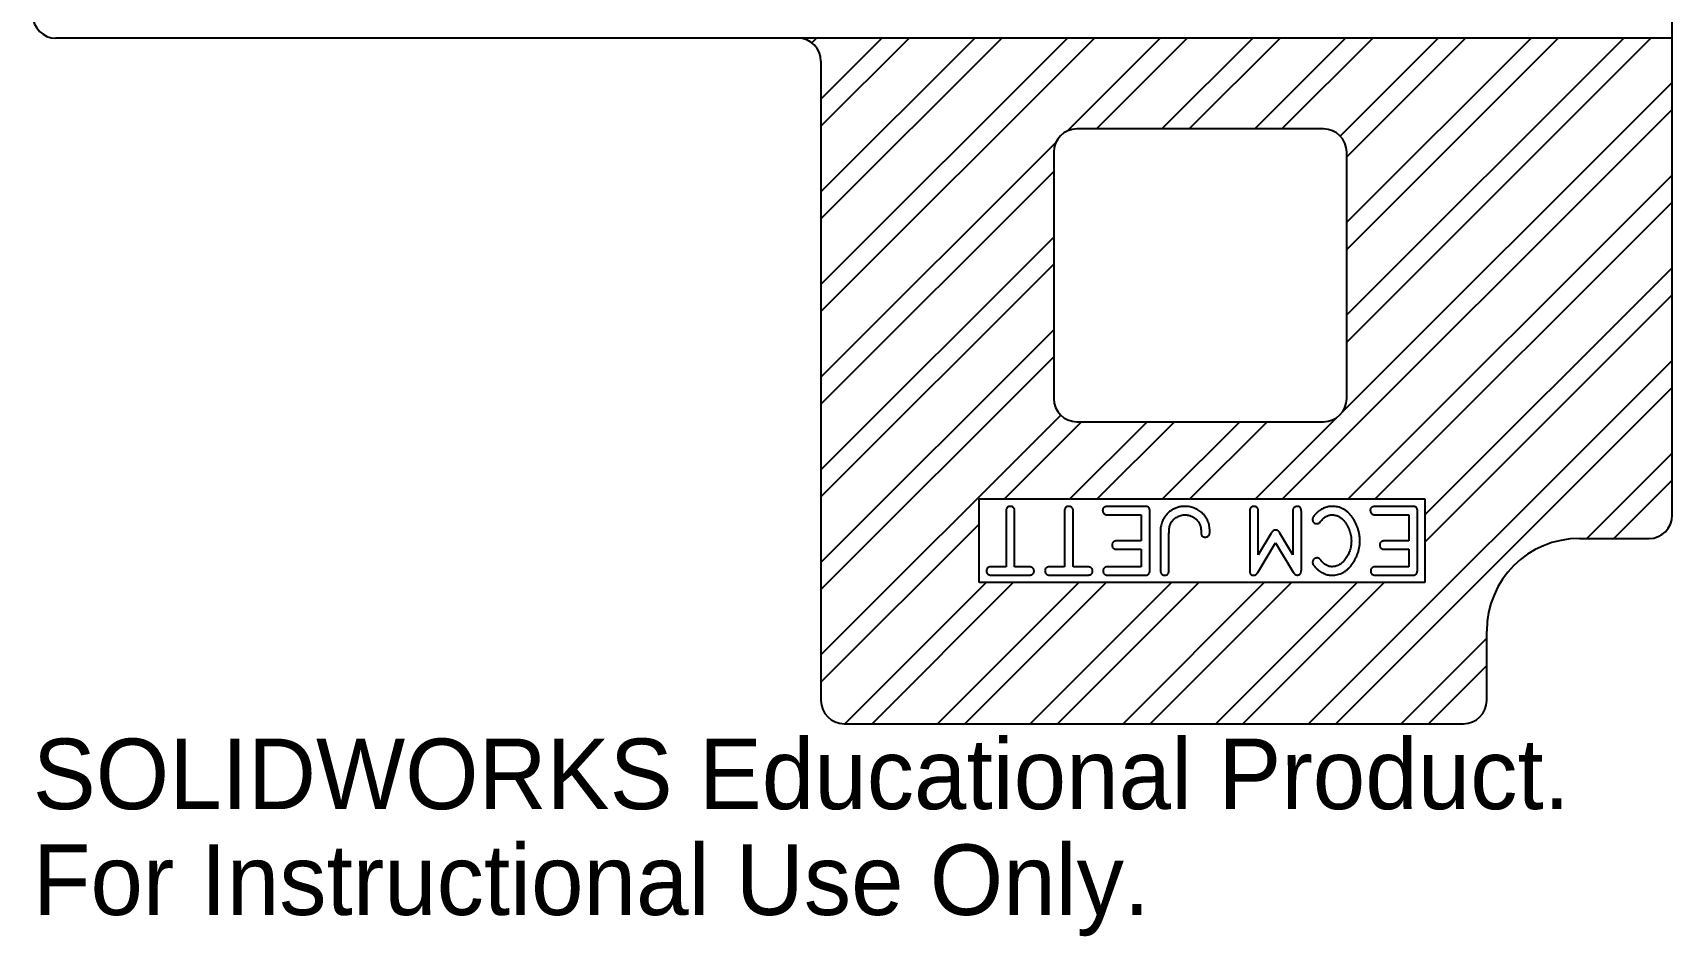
# Model space of a CAD drawing. Header units: inches. Extents: x -2.21 to 2.21, y -8.03 to -0.48.
# Drawn here: x -2.21 to 2.21, y -8.033 to -5.595 of the extents above; entities that cross this region are included whole.
import ezdxf

# ---------------------------------------------------------------- set-up
doc = ezdxf.new("R2010")
doc.units = ezdxf.units.IN
doc.header["$MEASUREMENT"] = 0
doc.styles.add('SLDTEXTSTYLE0', font='Arail.ttf')

msp = doc.modelspace()

# ---------------------------------------------------------------- linework, layer by layer
at = {"color": 1, "linetype": 'Continuous', "lineweight": 25}
for p, q in [((2.21, -6.8975), (2.21, -2.8525)), ((2.21, -5.61), (-2.1475, -5.61)), ((-0.1099, -5.6226), (-0.0973, -5.61)), ((-0.085, -6.0977), (0.4027, -5.61)), ((-0.085, -6.2744), (0.5794, -5.61)), ((-0.085, -5.8477), (0.1527, -5.61)), ((-0.085, -6.0244), (0.3294, -5.61)), ((-0.085, -5.7744), (0.0794, -5.61)), ((-0.085, -6.3477), (0.6527, -5.61)), ((0.5786, -5.8609), (0.8294, -5.61)), ((0.6577, -5.855), (0.9027, -5.61)), ((0.8344, -5.855), (1.0794, -5.61)), ((0.9077, -5.855), (1.1527, -5.61)), ((1.0844, -5.855), (1.3294, -5.61)), ((1.1577, -5.855), (1.4027, -5.61)), ((1.3151, -5.8743), (1.5794, -5.61)), ((1.3325, -6.1802), (1.9027, -5.61)), ((1.3325, -6.1069), (1.8294, -5.61)), ((1.3325, -6.4302), (2.1527, -5.61)), ((1.3325, -6.3569), (2.0794, -5.61)), ((1.3325, -5.9302), (1.6527, -5.61)), ((-0.085, -5.6725), (-0.085, -7.3975)), ((1.3215, -6.618), (2.21, -5.7294)), ((1.1594, -6.8533), (2.21, -5.8027)), ((1.27, -5.855), (0.605, -5.855)), ((-0.085, -6.5244), (0.5484, -5.8911)), ((0.5425, -5.9175), (0.5425, -6.5825)), ((1.3325, -6.5825), (1.3325, -5.9175)), ((-0.085, -6.5977), (0.5425, -5.9702)), ((1.3361, -6.8533), (2.21, -5.9794)), ((1.4094, -6.8533), (2.21, -6.0527)), ((-0.085, -6.7744), (0.5425, -6.1469)), ((-0.085, -6.8477), (0.5425, -6.2202)), ((1.5431, -6.8963), (2.21, -6.2294)), ((1.5431, -6.9696), (2.21, -6.3027)), ((-0.085, -7.0244), (0.5425, -6.3969)), ((-0.085, -7.0977), (0.5425, -6.4702)), ((1.2294, -7.46), (2.21, -6.4794)), ((1.3027, -7.46), (2.21, -6.5527)), ((-0.085, -7.2744), (0.5618, -6.6276)), ((0.4094, -6.8533), (0.6177, -6.645)), ((0.5861, -6.8533), (0.7944, -6.645)), ((0.605, -6.645), (1.27, -6.645)), ((0.6594, -6.8533), (0.8677, -6.645)), ((0.8361, -6.8533), (1.0444, -6.645)), ((0.9094, -6.8533), (1.1177, -6.645)), ((1.0861, -6.8533), (1.3055, -6.634)), ((1.9794, -6.96), (2.21, -6.7294)), ((2.0527, -6.96), (2.21, -6.8027)), ((0.3412, -7.0792), (0.3412, -6.8533)), ((0.3412, -6.8533), (1.5431, -6.8533)), ((0.414, -6.8875), (0.414, -7.0362)), ((0.4369, -7.0362), (0.4369, -6.8888)), ((0.5717, -6.8875), (0.5717, -7.0362)), ((0.5947, -7.0362), (0.5947, -6.8888)), ((0.7869, -6.8733), (0.6909, -6.8733)), ((0.8016, -7.0442), (0.8016, -6.8885)), ((1.0708, -6.886), (1.0708, -7.047)), ((1.0938, -7.0038), (1.0938, -6.8873)), ((1.1872, -6.8879), (1.1872, -7.0038)), ((1.2102, -7.044), (1.2102, -6.8885)), ((1.5084, -6.8733), (1.4124, -6.8733)), ((1.5231, -7.0442), (1.5231, -6.8885)), ((1.5431, -6.8533), (1.5431, -7.0792)), ((-0.085, -7.3477), (0.3412, -6.9215)), ((0.6895, -6.8962), (0.7786, -6.8962)), ((0.7786, -6.8962), (0.7786, -6.9664)), ((1.411, -6.8962), (1.5001, -6.8962)), ((1.5001, -6.8962), (1.5001, -6.9664)), ((0.7786, -6.9664), (0.7155, -6.9664)), ((0.8303, -6.9429), (0.8303, -7.0448)), ((0.8533, -7.0445), (0.8533, -6.9462)), ((1.0927, -7.0518), (1.1405, -6.9714)), ((1.1279, -6.9471), (1.0938, -7.0038)), ((1.1405, -6.9714), (1.1883, -7.0507)), ((1.1872, -7.0038), (1.1525, -6.9457)), ((1.5001, -6.9664), (1.437, -6.9664)), ((1.96, -6.96), (2.1475, -6.96)), ((0.7144, -6.9893), (0.7786, -6.9893)), ((0.7786, -6.9893), (0.7786, -7.0362)), ((1.4359, -6.9893), (1.5001, -6.9893)), ((1.5001, -6.9893), (1.5001, -7.0362)), ((0.3757, -7.0592), (0.4732, -7.0592)), ((0.414, -7.0362), (0.3766, -7.0362)), ((0.4746, -7.0362), (0.4369, -7.0362)), ((0.5335, -7.0592), (0.631, -7.0592)), ((0.5717, -7.0362), (0.5343, -7.0362)), ((0.6324, -7.0362), (0.5947, -7.0362)), ((0.6898, -7.0592), (0.7864, -7.0592)), ((0.7786, -7.0362), (0.6909, -7.0362)), ((1.2927, -7.0592), (1.2927, -7.0592)), ((1.4113, -7.0592), (1.5079, -7.0592)), ((1.5001, -7.0362), (1.4124, -7.0362)), ((-0.0206, -7.46), (0.3603, -7.0792)), ((0.0527, -7.46), (0.4335, -7.0792)), ((0.2294, -7.46), (0.6103, -7.0792)), ((0.3027, -7.46), (0.6835, -7.0792)), ((1.5431, -7.0792), (0.3412, -7.0792)), ((0.4794, -7.46), (0.8603, -7.0792)), ((0.5527, -7.46), (0.9335, -7.0792)), ((0.7294, -7.46), (1.1103, -7.0792)), ((0.8027, -7.46), (1.1835, -7.0792)), ((0.9794, -7.46), (1.3603, -7.0792)), ((1.0527, -7.46), (1.4335, -7.0792)), ((1.4794, -7.46), (1.71, -7.2294)), ((1.71, -7.3975), (1.71, -7.21)), ((1.5527, -7.46), (1.71, -7.3027)), ((-0.0225, -7.46), (1.6475, -7.46))]:
    msp.add_line(p, q, dxfattribs=at)
for centre, radius, start, end in [((-2.1475, -5.5475), 0.0625, 180, 270), ((-0.1475, -5.6725), 0.0625, 0, 90), ((0.605, -5.9175), 0.0625, 90, 180), ((1.27, -5.9175), 0.0625, 0, 90), ((0.605, -6.5825), 0.0625, 180, 270), ((1.27, -6.5825), 0.0625, 270, 0), ((2.1475, -6.8975), 0.0625, 270, 0), ((1.96, -7.21), 0.25, 90, 180), ((-0.0225, -7.3975), 0.0625, 180, 270), ((1.6475, -7.3975), 0.0625, 270, 0)]:
    msp.add_arc(centre, radius, start, end, dxfattribs=at)
for points, knots in [([(0.4151, -6.8793), (0.4149, -6.8797), (0.4145, -6.8807), (0.4141, -6.8824), (0.414, -6.8847), (0.414, -6.8864), (0.414, -6.8875)], [0, 0, 0, 0, 0.180764, 0.36983, 0.622332, 1, 1, 1, 1]), ([(0.4255, -6.8733), (0.4243, -6.8734), (0.4222, -6.8735), (0.4192, -6.8747), (0.4167, -6.8766), (0.4156, -6.8784), (0.4151, -6.8793)], [0, 0, 0, 0, 0.271915, 0.5139, 0.751504, 1, 1, 1, 1]), ([(0.4367, -6.8812), (0.4365, -6.8807), (0.4361, -6.8796), (0.4352, -6.8781), (0.434, -6.8767), (0.4321, -6.8752), (0.4293, -6.8736), (0.4267, -6.8734), (0.4255, -6.8733)], [0, 0, 0, 0, 0.120094, 0.238507, 0.357556, 0.48472, 0.738153, 1, 1, 1, 1]), ([(0.4369, -6.8888), (0.4369, -6.8878), (0.4369, -6.8862), (0.4369, -6.8841), (0.4368, -6.8826), (0.4367, -6.8817), (0.4367, -6.8812)], [0, 0, 0, 0, 0.398255, 0.647892, 0.828751, 1, 1, 1, 1]), ([(0.5728, -6.8793), (0.5726, -6.8797), (0.5723, -6.8807), (0.5719, -6.8824), (0.5717, -6.8847), (0.5717, -6.8864), (0.5717, -6.8875)], [0, 0, 0, 0, 0.1807637, 0.3698303, 0.622332, 1, 1, 1, 1]), ([(0.5832, -6.8733), (0.5821, -6.8734), (0.5799, -6.8735), (0.5769, -6.8747), (0.5745, -6.8766), (0.5734, -6.8784), (0.5728, -6.8793)], [0, 0, 0, 0, 0.271915, 0.5139, 0.751504, 1, 1, 1, 1]), ([(0.5944, -6.8812), (0.5942, -6.8807), (0.5939, -6.8796), (0.5929, -6.8781), (0.5918, -6.8767), (0.5898, -6.8752), (0.587, -6.8736), (0.5845, -6.8734), (0.5832, -6.8733)], [0, 0, 0, 0, 0.120094, 0.238507, 0.357556, 0.48472, 0.738153, 1, 1, 1, 1]), ([(0.5947, -6.8888), (0.5947, -6.8878), (0.5947, -6.8862), (0.5947, -6.8841), (0.5946, -6.8826), (0.5945, -6.8817), (0.5944, -6.8812)], [0, 0, 0, 0, 0.398255, 0.647892, 0.828751, 1, 1, 1, 1]), ([(0.6909, -6.8733), (0.6896, -6.8733), (0.6871, -6.8733), (0.6836, -6.8738), (0.6807, -6.8746), (0.6782, -6.8758), (0.6764, -6.8775), (0.6751, -6.8795), (0.6744, -6.882), (0.6744, -6.8837), (0.6744, -6.8846)], [0, 0, 0, 0, 0.174573, 0.32497, 0.454688, 0.569092, 0.673273, 0.774858, 0.880749, 1, 1, 1, 1]), ([(0.6744, -6.8846), (0.6746, -6.8859), (0.6748, -6.8883), (0.6763, -6.8915), (0.6788, -6.894), (0.6809, -6.8949), (0.682, -6.8954)], [0, 0, 0, 0, 0.269511, 0.509617, 0.744319, 1, 1, 1, 1]), ([(0.8016, -6.8885), (0.8016, -6.8872), (0.8017, -6.8847), (0.8012, -6.8813), (0.8003, -6.8785), (0.7988, -6.8763), (0.7966, -6.8748), (0.7939, -6.8738), (0.7906, -6.8732), (0.7882, -6.8733), (0.7869, -6.8733)], [0, 0, 0, 0, 0.157549, 0.290229, 0.403641, 0.503585, 0.603169, 0.714666, 0.84627, 1, 1, 1, 1]), ([(0.8963, -6.8733), (0.8945, -6.8733), (0.8911, -6.8735), (0.8861, -6.874), (0.8811, -6.8749), (0.8764, -6.8762), (0.8718, -6.8778), (0.8673, -6.8797), (0.8629, -6.882), (0.8588, -6.8846), (0.8548, -6.8875), (0.8511, -6.8906), (0.8477, -6.8941), (0.8446, -6.8978), (0.8416, -6.9017), (0.8391, -6.9059), (0.8367, -6.9104), (0.8354, -6.9135), (0.8347, -6.9151)], [0, 0, 0, 0, 0.065939, 0.130163, 0.192959, 0.255255, 0.316942, 0.378021, 0.439685, 0.501874, 0.563967, 0.625553, 0.686571, 0.747769, 0.809451, 0.871803, 0.935298, 1, 1, 1, 1]), ([(0.9633, -6.9398), (0.9632, -6.9374), (0.963, -6.9328), (0.962, -6.9261), (0.9604, -6.9197), (0.9582, -6.9136), (0.9555, -6.9078), (0.9522, -6.9024), (0.9483, -6.8972), (0.9439, -6.8924), (0.9391, -6.8881), (0.9339, -6.8843), (0.9284, -6.881), (0.9226, -6.8783), (0.9164, -6.8762), (0.91, -6.8746), (0.9032, -6.8736), (0.8986, -6.8734), (0.8963, -6.8733)], [0, 0, 0, 0, 0.066697, 0.131287, 0.193996, 0.255206, 0.315618, 0.375862, 0.437116, 0.499206, 0.561322, 0.622425, 0.683133, 0.743893, 0.80534, 0.868329, 0.932919, 1, 1, 1, 1]), ([(1.0822, -6.8733), (1.0813, -6.8733), (1.0797, -6.8734), (1.0774, -6.874), (1.0755, -6.8751), (1.0738, -6.8765), (1.0726, -6.8783), (1.0716, -6.8805), (1.071, -6.8832), (1.0709, -6.885), (1.0708, -6.886)], [0, 0, 0, 0, 0.132713, 0.252265, 0.363903, 0.472404, 0.585277, 0.708362, 0.846212, 1, 1, 1, 1]), ([(1.0929, -6.879), (1.0924, -6.8782), (1.0913, -6.8765), (1.0888, -6.8747), (1.0857, -6.8736), (1.0834, -6.8734), (1.0822, -6.8733)], [0, 0, 0, 0, 0.230738, 0.462129, 0.711791, 1, 1, 1, 1]), ([(1.0938, -6.8873), (1.0938, -6.8863), (1.0938, -6.8845), (1.0936, -6.8821), (1.0934, -6.8804), (1.0931, -6.8794), (1.0929, -6.879)], [0, 0, 0, 0, 0.373746, 0.642778, 0.836324, 1, 1, 1, 1]), ([(1.1883, -6.8795), (1.1881, -6.8801), (1.1877, -6.8811), (1.1873, -6.8829), (1.1872, -6.8852), (1.1872, -6.8869), (1.1872, -6.8879)], [0, 0, 0, 0, 0.195534, 0.395189, 0.647995, 1, 1, 1, 1]), ([(1.1989, -6.8733), (1.1978, -6.8734), (1.1955, -6.8736), (1.1924, -6.875), (1.1897, -6.8768), (1.1888, -6.8787), (1.1883, -6.8795)], [0, 0, 0, 0, 0.264173, 0.52785, 0.771962, 1, 1, 1, 1]), ([(1.2102, -6.8885), (1.2101, -6.8872), (1.2101, -6.885), (1.2096, -6.8818), (1.2088, -6.8791), (1.2075, -6.8768), (1.2059, -6.8751), (1.2039, -6.8739), (1.2015, -6.8733), (1.1998, -6.8733), (1.1989, -6.8733)], [0, 0, 0, 0, 0.16895, 0.315731, 0.445127, 0.5584, 0.663647, 0.767004, 0.877117, 1, 1, 1, 1]), ([(1.2492, -6.8935), (1.2484, -6.8944), (1.2469, -6.896), (1.2449, -6.8983), (1.2433, -6.9003), (1.2418, -6.9026), (1.2405, -6.9052), (1.2403, -6.9073), (1.2402, -6.9083)], [0, 0, 0, 0, 0.200338, 0.371881, 0.518403, 0.638668, 0.833777, 1, 1, 1, 1]), ([(1.2941, -6.8733), (1.2919, -6.8734), (1.2877, -6.8735), (1.2815, -6.8745), (1.2754, -6.8761), (1.2697, -6.8783), (1.2641, -6.8811), (1.2589, -6.8847), (1.2538, -6.8888), (1.2507, -6.8919), (1.2492, -6.8935)], [0, 0, 0, 0, 0.126861, 0.251018, 0.372938, 0.493501, 0.616055, 0.740221, 0.867619, 1, 1, 1, 1]), ([(1.3461, -6.901), (1.3443, -6.8988), (1.3408, -6.8945), (1.335, -6.8888), (1.3289, -6.884), (1.3225, -6.88), (1.3158, -6.877), (1.3088, -6.8748), (1.3016, -6.8735), (1.2966, -6.8734), (1.2941, -6.8733)], [0, 0, 0, 0, 0.13924, 0.271457, 0.397548, 0.519474, 0.638345, 0.75745, 0.876936, 1, 1, 1, 1]), ([(1.4124, -6.8733), (1.4111, -6.8733), (1.4086, -6.8733), (1.4051, -6.8738), (1.4022, -6.8746), (1.3998, -6.8758), (1.3979, -6.8775), (1.3966, -6.8795), (1.3959, -6.882), (1.3959, -6.8837), (1.3959, -6.8846)], [0, 0, 0, 0, 0.174573, 0.32497, 0.454688, 0.569092, 0.673273, 0.774858, 0.880749, 1, 1, 1, 1]), ([(1.3959, -6.8846), (1.3961, -6.8859), (1.3963, -6.8883), (1.3979, -6.8915), (1.4003, -6.894), (1.4024, -6.8949), (1.4035, -6.8954)], [0, 0, 0, 0, 0.269511, 0.509617, 0.744319, 1, 1, 1, 1]), ([(1.5231, -6.8885), (1.5231, -6.8872), (1.5232, -6.8847), (1.5227, -6.8813), (1.5218, -6.8785), (1.5203, -6.8763), (1.5182, -6.8748), (1.5154, -6.8738), (1.5121, -6.8732), (1.5097, -6.8733), (1.5084, -6.8733)], [0, 0, 0, 0, 0.1575487, 0.2902292, 0.4036408, 0.503585, 0.6031694, 0.7146664, 0.8462704, 1, 1, 1, 1]), ([(0.682, -6.8954), (0.6824, -6.8956), (0.6833, -6.896), (0.6849, -6.8962), (0.6869, -6.8962), (0.6886, -6.8962), (0.6895, -6.8962)], [0, 0, 0, 0, 0.185122, 0.36714, 0.620416, 1, 1, 1, 1]), ([(0.8347, -6.9151), (0.834, -6.9172), (0.8325, -6.9214), (0.8311, -6.928), (0.8304, -6.9352), (0.8304, -6.9402), (0.8303, -6.9429)], [0, 0, 0, 0, 0.236978, 0.470452, 0.717296, 1, 1, 1, 1]), ([(0.8533, -6.9462), (0.8533, -6.9447), (0.8533, -6.9417), (0.8536, -6.9374), (0.8541, -6.9334), (0.8546, -6.9297), (0.8554, -6.9262), (0.8564, -6.9231), (0.8575, -6.9202), (0.8584, -6.9185), (0.8589, -6.9176)], [0, 0, 0, 0, 0.156205, 0.302014, 0.438735, 0.568033, 0.686242, 0.798256, 0.903013, 1, 1, 1, 1]), ([(0.8589, -6.9176), (0.8599, -6.916), (0.8619, -6.9129), (0.8657, -6.9087), (0.8701, -6.9051), (0.8749, -6.902), (0.88, -6.8995), (0.8855, -6.8977), (0.8911, -6.8965), (0.8949, -6.8963), (0.8969, -6.8962)], [0, 0, 0, 0, 0.123902, 0.247139, 0.370054, 0.495925, 0.622229, 0.747759, 0.872633, 1, 1, 1, 1]), ([(0.8969, -6.8962), (0.8983, -6.8963), (0.9012, -6.8965), (0.9055, -6.8971), (0.9096, -6.8982), (0.9135, -6.8996), (0.9172, -6.9013), (0.9207, -6.9035), (0.9241, -6.906), (0.9272, -6.9089), (0.9301, -6.912), (0.9326, -6.9154), (0.9347, -6.9189), (0.9365, -6.9226), (0.9379, -6.9266), (0.939, -6.9307), (0.9396, -6.9351), (0.9398, -6.938), (0.9398, -6.9395)], [0, 0, 0, 0, 0.065874, 0.129313, 0.191027, 0.251856, 0.312767, 0.373613, 0.435014, 0.498013, 0.561011, 0.62289, 0.683736, 0.744647, 0.806039, 0.86891, 0.93353, 1, 1, 1, 1]), ([(1.1407, -6.9374), (1.1401, -6.9374), (1.1389, -6.9374), (1.1371, -6.9376), (1.1355, -6.9382), (1.134, -6.9389), (1.1327, -6.9403), (1.1312, -6.942), (1.1296, -6.9444), (1.1285, -6.9462), (1.1279, -6.9471)], [0, 0, 0, 0, 0.112445, 0.21645, 0.311298, 0.402519, 0.505251, 0.638112, 0.803125, 1, 1, 1, 1]), ([(1.1525, -6.9457), (1.1521, -6.9449), (1.1512, -6.9435), (1.1497, -6.9416), (1.1484, -6.94), (1.1467, -6.9386), (1.1441, -6.9374), (1.1419, -6.9374), (1.1407, -6.9374)], [0, 0, 0, 0, 0.17998, 0.334171, 0.464622, 0.571081, 0.770118, 1, 1, 1, 1]), ([(1.2402, -6.9083), (1.2402, -6.9092), (1.2403, -6.9108), (1.241, -6.9131), (1.242, -6.9151), (1.2433, -6.9169), (1.245, -6.9183), (1.2469, -6.9193), (1.2491, -6.9199), (1.2506, -6.92), (1.2514, -6.9201)], [0, 0, 0, 0, 0.14089, 0.267807, 0.392259, 0.511172, 0.631184, 0.749701, 0.870187, 1, 1, 1, 1]), ([(1.2514, -6.9201), (1.2525, -6.92), (1.2544, -6.92), (1.2573, -6.919), (1.2597, -6.9171), (1.261, -6.9154), (1.2617, -6.9145)], [0, 0, 0, 0, 0.259798, 0.482573, 0.716463, 1, 1, 1, 1]), ([(1.2617, -6.9145), (1.2629, -6.913), (1.2651, -6.9102), (1.2688, -6.9064), (1.2725, -6.9032), (1.2764, -6.9006), (1.2803, -6.8986), (1.2844, -6.8972), (1.2885, -6.8963), (1.2913, -6.8963), (1.2927, -6.8962)], [0, 0, 0, 0, 0.149797, 0.289732, 0.421673, 0.544028, 0.661533, 0.776091, 0.887419, 1, 1, 1, 1]), ([(1.2927, -6.8962), (1.2942, -6.8963), (1.2972, -6.8963), (1.3016, -6.897), (1.3059, -6.8982), (1.31, -6.8999), (1.3139, -6.9021), (1.3176, -6.9048), (1.3213, -6.908), (1.3234, -6.9104), (1.3246, -6.9117)], [0, 0, 0, 0, 0.123723, 0.244377, 0.364591, 0.483864, 0.60638, 0.731979, 0.862579, 1, 1, 1, 1]), ([(1.3246, -6.9117), (1.3261, -6.9136), (1.3292, -6.9174), (1.3332, -6.9237), (1.3366, -6.9303), (1.3396, -6.9373), (1.3419, -6.9445), (1.3437, -6.9518), (1.3447, -6.9592), (1.3449, -6.9641), (1.345, -6.9666)], [0, 0, 0, 0, 0.123416, 0.246335, 0.371614, 0.499268, 0.627206, 0.752406, 0.876688, 1, 1, 1, 1]), ([(1.3679, -6.9677), (1.3679, -6.9647), (1.3677, -6.9586), (1.3666, -6.9496), (1.3649, -6.9408), (1.3624, -6.9321), (1.3593, -6.9238), (1.3556, -6.9158), (1.3512, -6.9081), (1.3478, -6.9034), (1.3461, -6.901)], [0, 0, 0, 0, 0.1279675, 0.254496, 0.3802124, 0.506112, 0.6310686, 0.7545952, 0.8772637, 1, 1, 1, 1]), ([(1.4035, -6.8954), (1.4039, -6.8956), (1.4048, -6.896), (1.4064, -6.8962), (1.4084, -6.8962), (1.4101, -6.8962), (1.411, -6.8962)], [0, 0, 0, 0, 0.185122, 0.36714, 0.620416, 1, 1, 1, 1]), ([(0.7155, -6.9664), (0.7142, -6.9664), (0.7119, -6.9664), (0.7087, -6.9669), (0.7059, -6.9677), (0.7037, -6.9689), (0.702, -6.9706), (0.7008, -6.9726), (0.7001, -6.9751), (0.7001, -6.9768), (0.7001, -6.9777)], [0, 0, 0, 0, 0.170074, 0.316341, 0.443121, 0.556197, 0.661047, 0.765272, 0.875406, 1, 1, 1, 1]), ([(0.7001, -6.9777), (0.7001, -6.9787), (0.7001, -6.9804), (0.7008, -6.9829), (0.7019, -6.985), (0.7036, -6.9866), (0.7056, -6.9879), (0.7082, -6.9888), (0.7111, -6.9893), (0.7132, -6.9893), (0.7144, -6.9893)], [0, 0, 0, 0, 0.131943, 0.248643, 0.357121, 0.46377, 0.576078, 0.699869, 0.839541, 1, 1, 1, 1]), ([(0.9398, -6.9395), (0.9398, -6.9402), (0.9398, -6.9416), (0.9399, -6.9434), (0.94, -6.9449), (0.94, -6.9464), (0.9403, -6.9481), (0.9406, -6.9493), (0.9407, -6.9499)], [0, 0, 0, 0, 0.204995, 0.382957, 0.526275, 0.638708, 0.822501, 1, 1, 1, 1]), ([(0.9407, -6.9499), (0.9411, -6.9508), (0.942, -6.9527), (0.9446, -6.9546), (0.9476, -6.956), (0.9499, -6.9562), (0.951, -6.9563)], [0, 0, 0, 0, 0.227779, 0.475376, 0.73674, 1, 1, 1, 1]), ([(0.951, -6.9563), (0.9522, -6.9562), (0.9547, -6.956), (0.9579, -6.9544), (0.9607, -6.9523), (0.9617, -6.9503), (0.9622, -6.9493)], [0, 0, 0, 0, 0.259101, 0.518479, 0.768719, 1, 1, 1, 1]), ([(0.9622, -6.9493), (0.9624, -6.9488), (0.9628, -6.9475), (0.9631, -6.9453), (0.9633, -6.9427), (0.9633, -6.9408), (0.9633, -6.9398)], [0, 0, 0, 0, 0.18325, 0.407316, 0.679037, 1, 1, 1, 1]), ([(1.345, -6.9666), (1.3449, -6.9689), (1.3447, -6.9735), (1.3438, -6.9802), (1.3425, -6.9867), (1.3408, -6.9929), (1.3386, -6.9989), (1.336, -7.0046), (1.3329, -7.01), (1.3294, -7.0152), (1.3256, -7.0199), (1.3216, -7.024), (1.3173, -7.0276), (1.3129, -7.0306), (1.3083, -7.0329), (1.3035, -7.0347), (1.2984, -7.0358), (1.295, -7.0361), (1.2933, -7.0362)], [0, 0, 0, 0, 0.073667, 0.144798, 0.214163, 0.281725, 0.348698, 0.414316, 0.479805, 0.545598, 0.609668, 0.670696, 0.728337, 0.784106, 0.838289, 0.891679, 0.945306, 1, 1, 1, 1]), ([(1.3444, -7.0331), (1.3462, -7.0307), (1.3498, -7.0258), (1.3545, -7.0181), (1.3585, -7.0102), (1.3618, -7.0019), (1.3645, -6.9935), (1.3665, -6.985), (1.3677, -6.9764), (1.3678, -6.9706), (1.3679, -6.9677)], [0, 0, 0, 0, 0.1281105, 0.2552889, 0.3812477, 0.5070703, 0.6317398, 0.7553642, 0.877608, 1, 1, 1, 1]), ([(1.437, -6.9664), (1.4358, -6.9664), (1.4334, -6.9664), (1.4302, -6.9669), (1.4275, -6.9677), (1.4252, -6.9689), (1.4235, -6.9706), (1.4223, -6.9726), (1.4216, -6.9751), (1.4216, -6.9768), (1.4216, -6.9777)], [0, 0, 0, 0, 0.170074, 0.316341, 0.443121, 0.556197, 0.661047, 0.765272, 0.875406, 1, 1, 1, 1]), ([(1.4216, -6.9777), (1.4216, -6.9787), (1.4217, -6.9804), (1.4223, -6.9829), (1.4234, -6.985), (1.4251, -6.9866), (1.4272, -6.9879), (1.4297, -6.9888), (1.4326, -6.9893), (1.4348, -6.9893), (1.4359, -6.9893)], [0, 0, 0, 0, 0.131943, 0.248643, 0.357121, 0.46377, 0.576078, 0.699869, 0.839541, 1, 1, 1, 1]), ([(1.2519, -7.0126), (1.2512, -7.0127), (1.2496, -7.0128), (1.2474, -7.0135), (1.2455, -7.0146), (1.2437, -7.0161), (1.2423, -7.0179), (1.2413, -7.0199), (1.2406, -7.0222), (1.2405, -7.0238), (1.2405, -7.0246)], [0, 0, 0, 0, 0.128485, 0.250896, 0.372017, 0.496778, 0.620428, 0.741409, 0.867384, 1, 1, 1, 1]), ([(1.2405, -7.0246), (1.2405, -7.0254), (1.2406, -7.0271), (1.2415, -7.0297), (1.2432, -7.0323), (1.2447, -7.0341), (1.2455, -7.0351)], [0, 0, 0, 0, 0.214, 0.424662, 0.675215, 1, 1, 1, 1]), ([(1.2645, -7.0209), (1.2639, -7.0201), (1.2628, -7.0187), (1.2612, -7.0168), (1.2596, -7.0153), (1.2578, -7.0139), (1.2553, -7.0127), (1.2531, -7.0126), (1.2519, -7.0126)], [0, 0, 0, 0, 0.1861724, 0.346062, 0.4802522, 0.5899778, 0.7862375, 1, 1, 1, 1]), ([(1.2933, -7.0362), (1.2919, -7.0362), (1.2893, -7.0361), (1.2853, -7.0353), (1.2815, -7.0341), (1.2778, -7.0324), (1.2742, -7.0303), (1.2708, -7.0276), (1.2675, -7.0245), (1.2655, -7.0221), (1.2645, -7.0209)], [0, 0, 0, 0, 0.119887, 0.237951, 0.355674, 0.475615, 0.597527, 0.724633, 0.858377, 1, 1, 1, 1]), ([(0.3766, -7.0362), (0.3753, -7.0362), (0.3731, -7.0363), (0.3699, -7.0367), (0.3672, -7.0376), (0.365, -7.0388), (0.3633, -7.0404), (0.362, -7.0424), (0.3613, -7.0447), (0.3612, -7.0464), (0.3612, -7.0473)], [0, 0, 0, 0, 0.167971, 0.315478, 0.443154, 0.558617, 0.664384, 0.768603, 0.877991, 1, 1, 1, 1]), ([(0.3612, -7.0473), (0.3612, -7.0482), (0.3613, -7.05), (0.362, -7.0525), (0.3632, -7.0545), (0.3649, -7.0563), (0.367, -7.0576), (0.3695, -7.0585), (0.3725, -7.059), (0.3746, -7.0591), (0.3757, -7.0592)], [0, 0, 0, 0, 0.131132, 0.247224, 0.358152, 0.465143, 0.578981, 0.702243, 0.842783, 1, 1, 1, 1]), ([(0.4732, -7.0592), (0.4745, -7.0592), (0.4769, -7.0591), (0.4803, -7.0586), (0.4831, -7.0578), (0.4855, -7.0566), (0.4873, -7.055), (0.4887, -7.053), (0.4893, -7.0507), (0.4894, -7.049), (0.4894, -7.0481)], [0, 0, 0, 0, 0.172501, 0.322512, 0.454558, 0.568503, 0.674738, 0.776467, 0.882209, 1, 1, 1, 1]), ([(0.4894, -7.0481), (0.4894, -7.0472), (0.4893, -7.0454), (0.4885, -7.043), (0.4874, -7.0408), (0.4857, -7.0391), (0.4836, -7.0378), (0.481, -7.0369), (0.4779, -7.0363), (0.4758, -7.0362), (0.4746, -7.0362)], [0, 0, 0, 0, 0.129333, 0.24452, 0.353163, 0.460124, 0.575129, 0.700367, 0.841001, 1, 1, 1, 1]), ([(0.5343, -7.0362), (0.5331, -7.0362), (0.5308, -7.0363), (0.5276, -7.0367), (0.525, -7.0376), (0.5227, -7.0388), (0.521, -7.0404), (0.5197, -7.0424), (0.5191, -7.0447), (0.519, -7.0464), (0.5189, -7.0473)], [0, 0, 0, 0, 0.167971, 0.315478, 0.443154, 0.558617, 0.664384, 0.768603, 0.877991, 1, 1, 1, 1]), ([(0.5189, -7.0473), (0.519, -7.0482), (0.5191, -7.05), (0.5198, -7.0525), (0.521, -7.0545), (0.5226, -7.0563), (0.5247, -7.0576), (0.5273, -7.0585), (0.5302, -7.059), (0.5323, -7.0591), (0.5335, -7.0592)], [0, 0, 0, 0, 0.131132, 0.247224, 0.358152, 0.465143, 0.578981, 0.702243, 0.842783, 1, 1, 1, 1]), ([(0.631, -7.0592), (0.6323, -7.0592), (0.6347, -7.0591), (0.638, -7.0586), (0.6409, -7.0578), (0.6433, -7.0566), (0.6451, -7.055), (0.6464, -7.053), (0.6471, -7.0507), (0.6471, -7.049), (0.6472, -7.0481)], [0, 0, 0, 0, 0.172501, 0.322512, 0.454558, 0.568503, 0.674738, 0.776467, 0.882209, 1, 1, 1, 1]), ([(0.6472, -7.0481), (0.6471, -7.0472), (0.6471, -7.0454), (0.6463, -7.043), (0.6452, -7.0408), (0.6435, -7.0391), (0.6413, -7.0378), (0.6387, -7.0369), (0.6357, -7.0363), (0.6335, -7.0362), (0.6324, -7.0362)], [0, 0, 0, 0, 0.129333, 0.24452, 0.353163, 0.460124, 0.575129, 0.700367, 0.841001, 1, 1, 1, 1]), ([(0.6909, -7.0362), (0.6897, -7.0362), (0.6874, -7.0362), (0.6842, -7.0368), (0.6815, -7.0376), (0.6792, -7.0389), (0.6775, -7.0406), (0.6763, -7.0427), (0.6756, -7.0451), (0.6755, -7.0469), (0.6755, -7.0478)], [0, 0, 0, 0, 0.167024, 0.311138, 0.437927, 0.549828, 0.656796, 0.762138, 0.874038, 1, 1, 1, 1]), ([(0.6755, -7.0478), (0.6756, -7.0487), (0.6756, -7.0504), (0.6762, -7.0528), (0.6774, -7.0549), (0.679, -7.0565), (0.6811, -7.0577), (0.6835, -7.0586), (0.6865, -7.0591), (0.6886, -7.0591), (0.6898, -7.0592)], [0, 0, 0, 0, 0.127989, 0.244452, 0.351055, 0.459193, 0.570407, 0.695928, 0.837219, 1, 1, 1, 1]), ([(0.7864, -7.0592), (0.7877, -7.0592), (0.7901, -7.0592), (0.7935, -7.0587), (0.7963, -7.0577), (0.7985, -7.0562), (0.8001, -7.054), (0.801, -7.0513), (0.8016, -7.0479), (0.8016, -7.0455), (0.8016, -7.0442)], [0, 0, 0, 0, 0.157132, 0.289677, 0.403843, 0.503503, 0.602805, 0.715477, 0.846707, 1, 1, 1, 1]), ([(0.8303, -7.0448), (0.8303, -7.0458), (0.8303, -7.0475), (0.8305, -7.0497), (0.8307, -7.0513), (0.831, -7.0522), (0.8311, -7.0527)], [0, 0, 0, 0, 0.3770895, 0.6414729, 0.831488, 1, 1, 1, 1]), ([(0.8311, -7.0527), (0.8317, -7.0536), (0.8327, -7.0555), (0.8352, -7.0576), (0.8383, -7.0589), (0.8406, -7.0591), (0.8418, -7.0592)], [0, 0, 0, 0, 0.24835, 0.484588, 0.725675, 1, 1, 1, 1]), ([(0.8418, -7.0592), (0.8427, -7.0592), (0.8445, -7.0592), (0.8469, -7.0586), (0.8489, -7.0575), (0.8507, -7.0558), (0.8519, -7.0536), (0.8528, -7.051), (0.8533, -7.0479), (0.8533, -7.0457), (0.8533, -7.0445)], [0, 0, 0, 0, 0.127555, 0.239883, 0.344782, 0.450881, 0.563443, 0.690335, 0.834904, 1, 1, 1, 1]), ([(1.0708, -7.047), (1.0708, -7.048), (1.0708, -7.0499), (1.0713, -7.0524), (1.072, -7.0547), (1.0732, -7.0564), (1.0748, -7.0578), (1.0768, -7.0587), (1.0791, -7.0592), (1.0807, -7.0592), (1.0816, -7.0592)], [0, 0, 0, 0, 0.157138, 0.293657, 0.413846, 0.522798, 0.630234, 0.741011, 0.86118, 1, 1, 1, 1]), ([(1.0816, -7.0592), (1.0827, -7.0591), (1.0848, -7.0591), (1.0872, -7.058), (1.0889, -7.0567), (1.0901, -7.0554), (1.0914, -7.0538), (1.0922, -7.0525), (1.0927, -7.0518)], [0, 0, 0, 0, 0.23655, 0.442392, 0.550927, 0.680922, 0.827996, 1, 1, 1, 1]), ([(1.1883, -7.0507), (1.1887, -7.0515), (1.1895, -7.0528), (1.1907, -7.0545), (1.1918, -7.0559), (1.1933, -7.0573), (1.1955, -7.0585), (1.1974, -7.0585), (1.1984, -7.0586)], [0, 0, 0, 0, 0.180976, 0.334663, 0.468125, 0.579895, 0.780988, 1, 1, 1, 1]), ([(1.1984, -7.0586), (1.1994, -7.0586), (1.2011, -7.0586), (1.2036, -7.0579), (1.2058, -7.0568), (1.2074, -7.0551), (1.2088, -7.053), (1.2096, -7.0504), (1.2102, -7.0474), (1.2102, -7.0452), (1.2102, -7.044)], [0, 0, 0, 0, 0.1314, 0.247774, 0.354267, 0.461615, 0.572866, 0.697925, 0.838731, 1, 1, 1, 1]), ([(1.2455, -7.0351), (1.2472, -7.037), (1.2506, -7.0407), (1.2561, -7.0456), (1.2617, -7.0499), (1.2676, -7.0532), (1.2736, -7.0559), (1.2798, -7.0578), (1.2862, -7.059), (1.2905, -7.0591), (1.2927, -7.0592)], [0, 0, 0, 0, 0.140987, 0.274771, 0.402439, 0.525094, 0.644679, 0.762579, 0.880267, 1, 1, 1, 1]), ([(1.2927, -7.0592), (1.2953, -7.0591), (1.3002, -7.0589), (1.3075, -7.0577), (1.3145, -7.0556), (1.3212, -7.0527), (1.3275, -7.049), (1.3335, -7.0445), (1.3392, -7.0392), (1.3427, -7.0352), (1.3444, -7.0331)], [0, 0, 0, 0, 0.125938, 0.248242, 0.369135, 0.489295, 0.610997, 0.735662, 0.864404, 1, 1, 1, 1]), ([(1.4124, -7.0362), (1.4112, -7.0362), (1.4089, -7.0362), (1.4057, -7.0368), (1.403, -7.0376), (1.4007, -7.0389), (1.399, -7.0406), (1.3978, -7.0427), (1.3971, -7.0451), (1.3971, -7.0469), (1.3971, -7.0478)], [0, 0, 0, 0, 0.167024, 0.311138, 0.437927, 0.549828, 0.656796, 0.762138, 0.874038, 1, 1, 1, 1]), ([(1.3971, -7.0478), (1.3971, -7.0487), (1.3971, -7.0504), (1.3977, -7.0528), (1.3989, -7.0549), (1.4005, -7.0565), (1.4026, -7.0577), (1.4051, -7.0586), (1.408, -7.0591), (1.4101, -7.0591), (1.4113, -7.0592)], [0, 0, 0, 0, 0.127989, 0.244452, 0.351055, 0.459193, 0.570407, 0.695928, 0.837219, 1, 1, 1, 1]), ([(1.5079, -7.0592), (1.5092, -7.0592), (1.5116, -7.0592), (1.515, -7.0587), (1.5178, -7.0577), (1.52, -7.0562), (1.5216, -7.054), (1.5226, -7.0513), (1.5231, -7.0479), (1.5231, -7.0455), (1.5231, -7.0442)], [0, 0, 0, 0, 0.157132, 0.289677, 0.403843, 0.503503, 0.602805, 0.715477, 0.846707, 1, 1, 1, 1])]:
    msp.add_open_spline(points, degree=3, knots=knots, dxfattribs=at)

# ---------------------------------------------------------------- texts
at = {"color": 7, "linetype": 'Continuous', "char_height": 0.1903, "attachment_point": 1, "style": 'SLDTEXTSTYLE0'}
for s, insert in [('SOLIDWORKS Educational Product.', (-2.21, -7.5001)), ('For Instructional Use Only.', (-2.21, -7.7856))]:
    msp.add_mtext(s, dxfattribs=dict(at, insert=insert))

doc.saveas('drawing.dxf')
